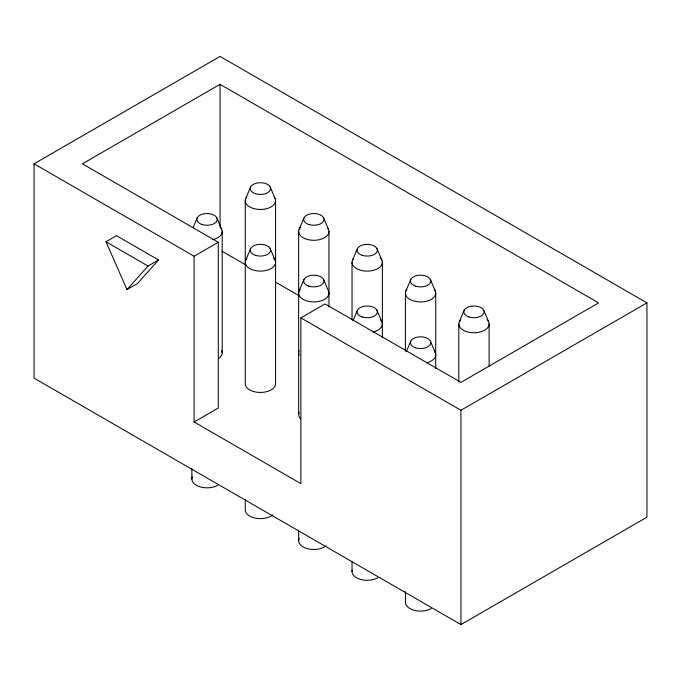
<?xml version="1.0" encoding="UTF-8"?>
<svg xmlns="http://www.w3.org/2000/svg" width="681" height="681" viewBox="0 0 681 681"><rect width="100%" height="100%" fill="white"/><g stroke="black" fill="none" stroke-linecap="round" stroke-linejoin="round"><path stroke-width="1.02" d="M193.191 227.36L197.218 217.877M245.773 198.443L250.608 187.054M245.773 260.082L250.608 248.701M299.163 229.259L303.998 217.877M299.163 290.906L303.998 279.516M352.554 260.082L357.38 248.701M352.954 320.785L357.38 310.34M405.936 290.906L410.771 279.516M406.344 351.6L410.771 341.164M459.326 321.73L464.153 310.34M127.006 289.57L148.032 266.024L158.537 259.955L116.502 235.686L105.989 241.755L127.006 289.57L137.519 283.5L158.537 259.955M34.05 163.815L220.065 56.421L646.95 302.883L646.95 517.185L460.935 624.579L34.05 378.117L34.05 163.815L194.102 256.218L218.278 242.266L218.278 408.03L194.102 421.99L194.102 256.218M194.102 421.99L300.883 483.629L300.883 317.865L325.05 303.913L460.935 382.364L598.608 302.883L220.065 84.333L82.392 163.815L218.278 242.266M300.883 317.865L460.935 410.277L646.95 302.883M221.904 251.161L245.85 264.986M275.328 282.002L299.274 295.826M105.989 241.755L148.032 266.024M483.782 310.34L488.609 321.73M430.392 279.516L435.227 290.906M430.392 341.164L435.227 352.554M377.002 248.701L381.837 260.082M377.002 310.34L381.837 321.73M323.62 217.877L328.446 229.259M323.62 279.516L328.446 290.906A15.161 8.751 0 0 1 312.485 301.896A15.161 8.751 0 0 1 300.066 289.476M270.229 187.054L275.064 198.443M270.229 248.701L275.064 260.082M216.847 217.877L221.674 229.259M489.128 323.994L489.128 366.208M460.935 410.277L460.935 624.579M458.807 323.994L458.807 382.032M435.738 293.17L435.738 368.54M405.425 293.17L405.425 351.209M405.425 591.738L405.425 602.379A15.161 8.751 0 0 0 414.78 610.457A15.161 8.751 0 0 0 431.303 608.567M382.356 262.347L382.356 337.716M352.034 262.347L352.034 319.329M352.034 561.978L352.034 571.555M328.966 231.531L328.966 306.893M298.644 231.531L298.644 414.525M298.644 531.154L298.644 540.731M275.575 200.708L275.575 383.701A15.161 8.751 0 0 1 260.423 392.452A15.161 8.751 0 0 1 245.262 383.701L245.262 200.708M245.262 499.267L245.262 509.907A15.161 8.751 0 0 0 255.86 518.258A15.161 8.751 0 0 0 272.843 514.921M222.193 231.531L222.193 352.877M220.065 84.333L220.065 226.722M191.872 468.443L191.872 479.083M217.75 485.272A15.161 8.751 0 0 1 199.456 486.66A15.161 8.751 0 0 1 192.391 476.819M326.225 545.745A15.161 8.751 0 0 1 307.403 548.665A15.161 8.751 0 0 1 299.163 538.467M377.912 577.743A15.161 8.751 0 0 1 360.189 579.318A15.161 8.751 0 0 1 352.264 570.031M274.154 197.005A15.161 8.751 0 0 1 260.423 209.459A15.161 8.751 0 0 1 246.684 197.005M220.159 227.148A15.161 8.751 0 0 1 212.83 239.61M221.674 350.613A15.161 8.751 0 0 1 218.644 358.504M327.544 227.829A15.161 8.751 0 0 1 313.149 240.274A15.161 8.751 0 0 1 300.679 227.148M273.549 257.971A15.161 8.751 0 0 1 261.078 271.098A15.161 8.751 0 0 1 246.684 258.652M299.163 355.141A15.161 8.751 0 0 1 299.163 350.613M487.094 319.619A15.161 8.751 0 0 1 473.967 332.745A15.161 8.751 0 0 1 460.841 319.619M434.316 351.115A15.161 8.751 0 0 1 426.383 362.905M434.316 289.476A15.161 8.751 0 0 1 420.577 301.921A15.161 8.751 0 0 1 406.846 289.476M380.321 319.619A15.161 8.751 0 0 1 372.992 332.081M380.321 257.971A15.161 8.751 0 0 1 367.851 271.098A15.161 8.751 0 0 1 353.456 258.652M300.679 418.9A15.161 8.751 0 0 1 299.163 412.26M201.951 224.475A10.155 5.865 0 0 0 217.188 219.393A10.155 5.865 0 0 0 201.951 214.311A10.155 5.865 0 0 0 201.951 224.475M255.341 193.651A10.155 5.865 0 0 0 270.578 188.569A10.155 5.865 0 0 0 255.341 183.487A10.155 5.865 0 0 0 255.341 193.651M255.341 255.29A10.155 5.865 0 0 0 270.578 250.216A10.155 5.865 0 0 0 255.341 245.134A10.155 5.865 0 0 0 255.341 255.29M308.731 224.475A10.155 5.865 0 0 0 323.96 219.393A10.155 5.865 0 0 0 308.731 214.311A10.155 5.865 0 0 0 308.731 224.475M415.504 347.761A10.155 5.865 0 0 0 430.741 342.679A10.155 5.865 0 0 0 415.504 337.606A10.155 5.865 0 0 0 415.504 347.761M468.886 316.937A10.155 5.865 0 0 0 484.123 311.864A10.155 5.865 0 0 0 468.886 306.782A10.155 5.865 0 0 0 468.886 316.937M362.113 316.937A10.155 5.865 0 0 0 377.351 311.864A10.155 5.865 0 0 0 362.113 306.782A10.155 5.865 0 0 0 362.113 316.937M415.504 286.114A10.155 5.865 0 0 0 430.741 281.04A10.155 5.865 0 0 0 415.504 275.958A10.155 5.865 0 0 0 415.504 286.114M308.731 286.114A10.155 5.865 0 0 0 323.96 281.04A10.155 5.865 0 0 0 308.731 275.958A10.155 5.865 0 0 0 308.731 286.114M362.113 255.29A10.155 5.865 0 0 0 377.351 250.216A10.155 5.865 0 0 0 362.113 245.134A10.155 5.865 0 0 0 362.113 255.29"/></g></svg>
